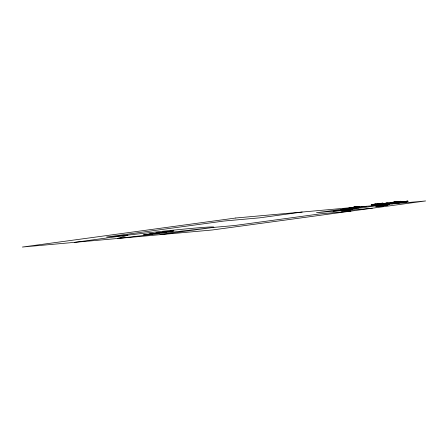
<?xml version="1.0" encoding="UTF-8"?>
<svg xmlns="http://www.w3.org/2000/svg" width="448" height="448" viewBox="0 0 448 448"><rect width="100%" height="100%" fill="white"/><g stroke="black" fill="none" stroke-linecap="round" stroke-linejoin="round"><path stroke-width="0.67" d="M397.914 202.278L397.152 202.334L397.751 202.283M397.936 202.21L397.958 202.653L395.87 202.804M386.254 203.862L386.305 204.282L387.867 204.042L387.486 203.661C387.01 204.758 390.572 203.543 388.741 203.907M387.139 204.17L385.846 204.327L385.795 203.902M387.901 203.482L387.951 203.874L389.542 203.683L389.105 203.739M388.55 203.98L388.539 203.426L390.477 203.095L390.169 202.647L392.207 202.418L390.096 202.642L389.782 202.686L390.354 202.614L390.404 203.666L392.19 203.493M396.452 202.255L395.987 202.322L396.094 203.106L396.446 203.062L396.329 202.367L398.81 202.014L398.843 202.574L398.457 202.63M379.439 204.613L380.022 204.562L379.422 204.607L379.428 204.999L379.674 204.568L378.19 204.742L383.471 204.473L383.309 203.644L381.567 203.84M387.262 204.075L385.717 204.316L385.896 203.879M354.066 207.178L356.479 206.836L356.311 207.497L359.33 207.133L359.262 206.534L354.794 207.01L355.65 206.937M393.176 202.793L394.016 202.614L394.134 203.185L392.935 203.319M382.329 204.663L379.428 204.999M389.144 203.286L390.628 203.14L390.404 203.666M382.368 204.758L385.952 204.338L385.179 204.445M399.834 201.981L399.006 202.042M384.065 204.025L384.507 203.952L379.921 204.585M382.721 204.198L382.071 204.215L385.521 203.823L385.465 203.353L384.054 203.476L385.302 203.308L385.426 204.182L386.187 204.131M381.685 204.73C384.434 204.204 379.764 205.716 381.046 203.426L383.068 203.146L379.081 203.549M393.501 203.106L397.426 202.552L396.29 202.692L396.245 202.3L396.732 202.3M353.814 207.497L352.442 207.659M396.749 202.216C399.263 202.014 392.65 202.737 395.825 202.412M379.154 206.338L384.714 205.632L383.578 205.783M354.133 207.782C355.93 207.911 354.833 206.657 354.357 207.189M355.141 207.704L356.53 207.508L355.432 207.659M394.649 202.927L394.94 202.888C394.828 201.824 399.532 202.294 395.254 202.434M394.139 203.426L396.379 203.174L393.714 203.476L397.482 202.983L397.426 202.507M353.662 207.211L354.822 207.054L354.889 207.659L357.179 207.346M383.494 204.182L383.807 204.131M380.526 204.854L381.69 204.708L381.646 204.31L380.296 204.512M374.506 204.764L374.853 205.206L374.741 204.187C372.428 203.913 372.557 205.744 374.78 204.887L374.702 204.21L374.237 204.254L374.315 204.926L377.272 204.641L371.263 205.346L373.884 205.1L373.38 205.167M390.678 203.538L389.838 203.162L392.274 202.894L389.626 203.23M387.318 204.058L394.503 203.017L394.458 202.619M393.366 203.101L392.179 203.286M388.965 203.739C390.421 202.77 387.565 203.622 387.671 203.504M356.479 206.836L355.359 207.054M392.655 203.414L392.258 203.476M351.803 207.446L351.355 207.502L351.428 208.107L355.919 207.581L355.55 207.609L355.454 206.937L355.925 206.858M401.358 202.429L400.96 201.986L401.016 202.457L401.397 202.406L401.346 201.818L399.79 202.009M399.778 202.238L400.999 202.076L399.89 202.216M401.055 202.546L399.157 202.77L401.055 202.546L401.033 202.003M397.639 202.922L399.51 202.692L397.331 202.95M382.357 204.602L385.661 204.215L384.894 204.271M385.515 204.333L387.537 204.114M349.462 208.09L349.922 208.006L349.541 207.978M344.971 208.544L346.455 208.342M379.87 204.562L379.915 204.954L377.698 204.876L377.591 203.756L378.991 203.577M389.273 203.879L388.965 203.924M404.074 201.578L404.13 202.048L403.004 202.205L402.948 201.729L408.01 201.107L404.169 201.538L404.219 202.009L405.205 201.886M383.606 205.727C380.38 206.248 388.276 205.055 387.285 205.279M384.854 205.531L385.678 205.425M390.639 203.644L391.261 203.56M401.447 202.39L405.854 201.897L405.826 201.37L401.145 201.942L402.276 201.796M396.715 202.384L397.46 202.289M384.754 204.506L384.423 204.114L384.703 204.086M398.838 202.009L398.782 201.538L398.434 201.589L399.129 202.384C393.949 203 398.938 203.19 398.983 202.132M401.346 201.818L399.874 202.009M381.377 203.846L381.472 204.775L381.024 204.803M396.038 202.714L397.846 202.507L395.674 202.787L395.629 202.395L396.95 202.261M384.541 204.529L384.518 204.042L383.958 204.126M350.773 207.598L352.106 207.435M350.398 207.822L349.927 207.894L350.616 207.855M377.591 203.756L382.351 203.235L381.707 203.336M374.853 205.206L375.894 205.083M395.304 202.423L397.09 202.21M386.338 203.767L387.554 203.599M386.938 204.176L386.837 203.616L385.722 203.745L385.767 204.137L386.882 204.008M381.696 204.848L382.894 204.714M392.79 203.342L393.893 203.258L390.662 203.493M404.219 202.009L407.562 201.645L407.109 201.718M378.302 206.455L377.02 206.618L378.526 206.438M380.425 206.181L379.187 206.338M392.157 202.866L393.204 202.748L393.221 203.19L393.473 202.754M383.908 204.624L385.162 204.417M393.322 202.709L392.946 202.765L393.047 203.157L389.564 203.627L390.208 203.543M379.07 204.254L377.67 204.434L382.43 203.907L381.786 204.014M380.632 204.434L383.482 204.036M386.786 203.75L387.408 203.627M384.126 204.529L385.756 204.333M160.625 232.635L161.386 232.506L156.766 233.027L159.611 232.758M382.435 204.187L381.466 204.355M390.936 203.174L390.359 203.246L391.014 203.151M393.366 203.588L393.887 203.515L393.742 202.143L395.097 202.042L395.203 202.922L395.494 202.882M354.071 207.85L353.623 207.911L353.55 207.306L352.806 207.452L353.629 207.385M351.77 207.469C350.045 207.222 350.218 208.712 351.837 208.068L351.428 208.107M355.998 207.463L355.533 207.53L356.289 207.463M374.562 205.234L375.631 205.106L375.502 204.193L371.185 204.674L373.806 204.428L373.307 204.495M353.657 208.258L352.912 208.37L354.021 208.27M388.903 203.465L389.771 203.386L388.73 203.526M385.767 204.137L386.663 204.03L386.641 203.622L385.963 203.722L386.008 204.114M387.044 204.098L386.663 204.165M407.058 201.242L407.506 201.169L404.477 201.51L404.527 201.981M385.146 205.486L386.254 205.352M354.368 207.76L355.718 207.536M384.485 204.081L384.832 204.478M384.367 204.07L383.589 204.103L385.638 203.756L384.356 203.93C384.065 204.786 385.566 204.646 384.849 203.879M74.598 242.357L127.943 235.094A87.147 1.977 -6.6 0 1 213.354 227.427L234.707 225.506L320.068 213.892L350.913 211.12M302.232 212.033L259.549 217.846L223.961 221.038L106.59 237.014L127.943 235.094L117.298 238.521L213.354 227.427L160.003 234.685M377.328 204.456L377.384 204.932L375.312 205.134L375.273 204.114L375.743 204.047L375.822 204.725L375.351 204.786L380.727 204.21L377.457 204.501L377.378 203.823L377.922 203.75L378 204.428M379.954 203.521L379.422 203.594L381.046 203.426M357.246 206.741L358.467 206.623C359.358 207.71 355.673 207.374 357.448 207.323M375.502 204.193L374.998 204.266L375.077 204.938L375.581 204.87M376.695 204.03L377.194 203.963L374.237 204.254M380.128 203.605L380.649 203.538M353.769 207.29L351.775 207.581L353.522 207.418M359.262 206.534L357.526 206.763M355.477 207.161L355.774 207.122M356.261 207.077L355.449 207.189M375.609 204.613L374.819 204.719M379.422 204.607L378.353 204.702L378.302 204.232L379.473 204.098L379.529 204.568M384.194 203.409L387.05 203.134L387.106 203.61L384.25 203.879L384.194 203.409L384.546 203.358L384.692 204.282L386.686 204.081L385.426 204.182M387.582 202.966L385.084 203.297L385.14 203.767L387.638 203.437L387.582 202.966L387.386 203.459M391.888 202.395L391.938 202.871L390.964 202.972L390.908 202.502L391.888 202.395L393.607 202.244L393.663 202.714M392.258 202.345L392.588 202.3L392.314 202.821L392.258 202.345L395.097 202.042M396.088 201.796L399.717 201.404L399.773 201.874L396.138 202.272L396.088 201.796L398.782 201.538M399.773 201.874L398.087 202.003L398.031 201.533L400.898 201.253L400.635 201.768L400.898 201.253M359.251 206.914L316.49 212.733L352.078 209.535M383.118 204.137L383.062 203.666L383.992 203.538L382.547 203.711L384.451 203.476L383.309 203.644M385.465 203.353L385.818 203.302L385.874 203.773L384.737 203.879M386.702 203.185L387.05 203.134M388.746 202.905L388.371 202.955L388.422 203.426L388.797 203.375L388.746 202.905L386.271 203.146L386.389 204.053L388.119 203.885L388.002 203.459M390.314 202.653L391.787 202.474L390.83 202.608L390.925 203.437L391.177 203C388.629 203.325 393.568 202.72 390.886 203.078L391.356 203L390.617 203.062M393.607 202.244L391.535 202.446M366.369 206.276L352.498 208.163A16.548 0.375 -6.6 0 0 342.709 209.166M375.312 205.134L375.659 205.083M379.473 204.098L379.047 204.624L378.997 204.154M384.25 203.879L384.602 203.834M398.087 202.003L400.954 201.723M378.93 204.652L377.031 204.977L376.981 204.506M386.344 203.728L386.641 203.622M386.753 203.655L387.106 203.61M394.604 202.535L395.153 202.513L393.798 202.619L394.576 202.574M341.404 209.888L340.721 209.983L346.259 209.451L345.576 209.546M354.34 208.141L351.882 208.499L355.874 208.04M356.367 207.995L354.099 208.286M333.099 211.238L352.167 209.524L341.41 210.986L372.249 208.219M358.176 207.833L358.893 207.732L354.105 208.197M400.798 202.026L401.537 201.93L401.593 202.406L400.854 202.496L400.798 202.026L403.133 201.779L402.534 201.869L402.584 202.339L403.189 202.255L400.854 202.496M382.665 204.596L384.255 204.4L383.398 204.473M384.692 204.282L384.401 204.322L385.174 204.271L383.662 204.422M386.389 204.053L386.686 204.014M393.77 203.05L393.994 202.63M395.674 202.787L395.92 202.356M388.119 203.885L387.783 203.532M392.655 203.269L392.515 203.241M394.503 203.017L394.167 202.658M396.082 202.798L396.536 202.726M391.754 203.05L391.804 203.476L392.47 203.398L392.42 202.972M392.571 203.37L392.997 203.325M392.655 203.129L392.706 203.605C389.323 203.728 394.391 204.26 393.557 202.81L393.898 203.202L393.607 203.23L395.461 203.05L395.41 202.625M395.461 203.05L394.817 203.073L397.802 202.709M397.981 202.636L397.667 202.675L400.081 202.446L400.036 202.026L399.767 202.49L400.081 202.446M342.675 210.375L385.269 204.579M392.504 203.683L391.832 203.745L392.706 203.605L392.61 202.994M397.622 202.255L397.718 203.006L397.365 203.05L397.314 202.58M398.602 202.882L398.955 202.838L396.094 203.106M405.882 201.846L405.502 201.942L405.451 201.421M376.051 206.752L375.771 206.786L378.952 206.444L377.339 206.573L377.647 206.545M378.325 206.438L378.028 206.483L379.781 206.31M379.484 206.349L388.091 205.167L385.734 205.408M358.372 206.64L357.437 206.758M160.3 232.674L163.346 232.288L155.551 233.167L160.591 232.663M350.364 207.805L349.104 208.001L350.745 207.866M353.461 207.547L352.587 207.659M380.923 204.4L381.808 204.305M384.838 204.07L384.222 204.109L384.266 204.529M394.089 202.933L395.92 202.726M397.83 202.395L398.765 202.283M391.95 203.442L392.246 202.972M406.902 201.746L408.066 201.583L405.266 201.863M356.955 206.769L355.454 206.937M388.646 203.403L389.088 203.33M402.371 202.362L402.55 202.322M346.595 208.342L345.582 208.488L346.265 208.443M392.442 202.838L393.002 202.765M380.778 203.47L381.55 203.375M396.575 201.841L397.443 201.712L394.8 202.014L397.023 201.762L395.214 201.942L396.026 201.852M379.159 204.226L383.146 203.823L379.501 204.266L381.629 204.047M406.946 201.27L406.403 201.337L406.459 201.813L407.002 201.74M383.096 204.557L383.886 204.462L383.096 204.557L383.051 204.165L383.488 204.092M388.87 203.946L388.382 204.008L388.332 203.442M386.736 205.363L387.195 205.302M354.782 207.082L355.337 207.015M382.575 204.142L383.006 204.092M353.87 207.805L354.889 207.659L353.102 207.883L353.422 207.866M377.698 204.876L378.655 204.742L378.347 204.282M388.87 203.734L387.531 203.907L387.867 203.885M384.569 204.467L383.768 204.59M154.291 233.514L155.607 233.29L150.993 233.811L153.832 233.548M386.305 204.282L389.178 203.728M393.355 203.599L392.442 203.706M392.554 203.162L392.123 203.213L392.868 203.179M381.304 204.378L381.69 204.708M355.41 207.614L354.838 207.62L356.339 207.402L356.266 206.802M393.17 202.86L393.624 202.815M393.221 203.28L394.038 203.022M381.982 204.814L382.659 204.736L382.609 204.31M372.568 204.501L372.092 204.579M372.646 205.173L372.17 205.251M391.815 203.493L392.913 203.392L392.862 202.972M385.952 204.971L386.506 204.91M398.373 202.653L397.746 202.726M392.302 203.179L392.61 203.638L392.823 203.134M355.018 207.094L356.854 206.842M393.523 202.686L394.974 202.53M381.836 204.282L382.239 204.254L381.584 204.35L381.534 203.874M399.23 202.446L398.076 202.597L398.026 202.177M384.938 204.473L385.521 204.389M392.347 203.179L391.3 203.319L391.709 203.297M393.422 203.258L393.887 203.213M402.332 202.266L401.201 202.412L401.055 201.846M382.956 204.126L383.354 204.081M397.936 202.541L397.555 202.569L399.129 202.384M397.897 202.664L398.082 202.216M392.907 203.162L392.157 203.252M393.988 203.034L394.094 202.098M372.585 204.49L373.005 204.445M372.663 205.162L373.083 205.117M351.725 207.642L353.83 207.435M395.998 202.966C392.963 202.776 399.907 203.297 395.097 202.67M395.063 203.291L397.718 203.006M352.296 208.505L344.904 209.513L354.379 208.331L350.028 208.818L353.567 208.46L352.229 208.538M165.486 231.834L161.487 232.361L168.185 231.605L162.557 232.226L167.132 231.728L165.402 231.874M375.581 204.63L376.757 204.512M390.79 202.563L391.283 202.513M383.018 203.616L383.516 203.566L383.684 204.456M378.034 203.717L378.151 204.775L377.037 204.915L377.244 204.422M396.189 202.462L397.09 202.362M375.273 204.114L378.739 203.75M382.334 203.75L381.982 203.79L382.446 203.722M392.314 202.821L394.8 202.563L394.744 202.087M384.625 203.93L383.214 204.103M355.482 207.01L355.846 206.976L353.041 207.284L354.491 207.082L354.558 207.687M399.437 202.266L399.106 202.294L401.397 202.238L398.35 202.574L398.3 202.149M346.394 208.46L345.542 208.544M394.822 203.37L394.134 203.426M352.122 207.62L353.461 207.508M402.17 201.818L402.399 202.294L402.114 201.846M386.977 203.734L387.486 203.689M378.706 204.714C377.698 204.546 376.102 205.531 377.126 204.45M348.718 208.09L349.479 208.023M390.908 202.502L391.574 202.423L391.591 202.916L391.535 202.485M396.138 202.272L399.084 201.992M401.901 201.874L401.951 202.345L401.89 201.886L402.595 201.779L402.651 202.25L402.164 202.317M390.88 203.039L393.848 202.782M386.327 203.616L388.797 203.375M405.507 201.897L406.644 201.779L406.594 201.303M383.051 204.165L383.757 204.053L383.253 204.142L383.303 204.54M389.34 203.672L390.382 203.577M392.358 203.655L395.063 203.392L394.71 203.442L394.52 202.098L393.742 202.143M351.355 207.502L353.55 207.306M354.234 207.228L356.838 206.993M359.33 207.133L356.182 207.435L356.115 206.836M350.476 208.236L353.623 207.911M172.295 231.039L167.02 231.515L173.863 230.854L169.31 231.448L169.932 231.386M396.575 202.311L396.939 202.373M384.681 203.403L385.582 203.286L385.711 204.142M381.058 204.411L380.968 203.924M396.581 203.106L397.174 203.017L397.146 202.535M373.783 204.35L375.049 204.182L375.127 204.854L373.862 205.022M388.046 203.851L388.758 203.756L388.713 203.364M380.279 204.478L381.584 204.35M398.031 201.533L399.717 201.404M377.378 203.823L378.437 203.767L378.515 204.439L377.457 204.501M403.816 202.082L403.446 201.634L403.514 202.143M403.721 201.628L403.777 202.098M403.222 201.695L403.278 202.166L403.094 201.684M402.018 201.835L402.074 202.306M400.669 202.104L400.725 202.574M399.353 201.454L399.409 201.925M399.118 201.466L399.174 201.942M398.664 201.466L398.72 201.936M398.552 201.46L398.608 201.936M397.174 202.328L397.225 202.748M396.872 201.712L396.928 202.182M396.547 201.734L396.603 202.205M391.905 203.017L392.017 203.459M391.619 203.006L391.373 203.442L391.261 202.451L391.278 202.944M391.076 202.586L391.132 203.056M386.646 203.095L386.702 203.566M385.336 203.274L385.386 203.745M385.129 203.874L385.263 204.411M384.748 204.019L384.798 204.445M384.171 204.154L384.222 204.579M383.768 203.543L383.824 204.019M381.013 203.946L381.153 204.831L380.862 204.87L380.783 203.941M379.652 204.585L379.697 204.977L378.801 205.083L378.683 204.182M379.226 204.131L379.282 204.602M377.888 204.378L377.944 204.854M373.352 204.411L373.43 205.083M345.688 209.401L349.21 209.026L345.688 209.401M149.8 233.94L157.573 233.072L149.8 233.94M382.754 205.492L382.424 205.548L382.754 205.492M382.446 205.481L383.331 205.408L382.446 205.481M380.828 206.158L380.044 206.265L380.806 206.147M235.799 218.002L22.4 247.044L212.201 229.998L425.6 200.956L235.799 218.002M144.39 234.662L143.556 234.78L153.037 233.761L144.39 234.662M402.83 201.757L401.654 201.908L401.71 202.378L402.886 202.233L402.83 201.757M404.673 201.578L404.32 201.622L404.376 202.098L404.729 202.048L404.673 201.578"/></g></svg>
